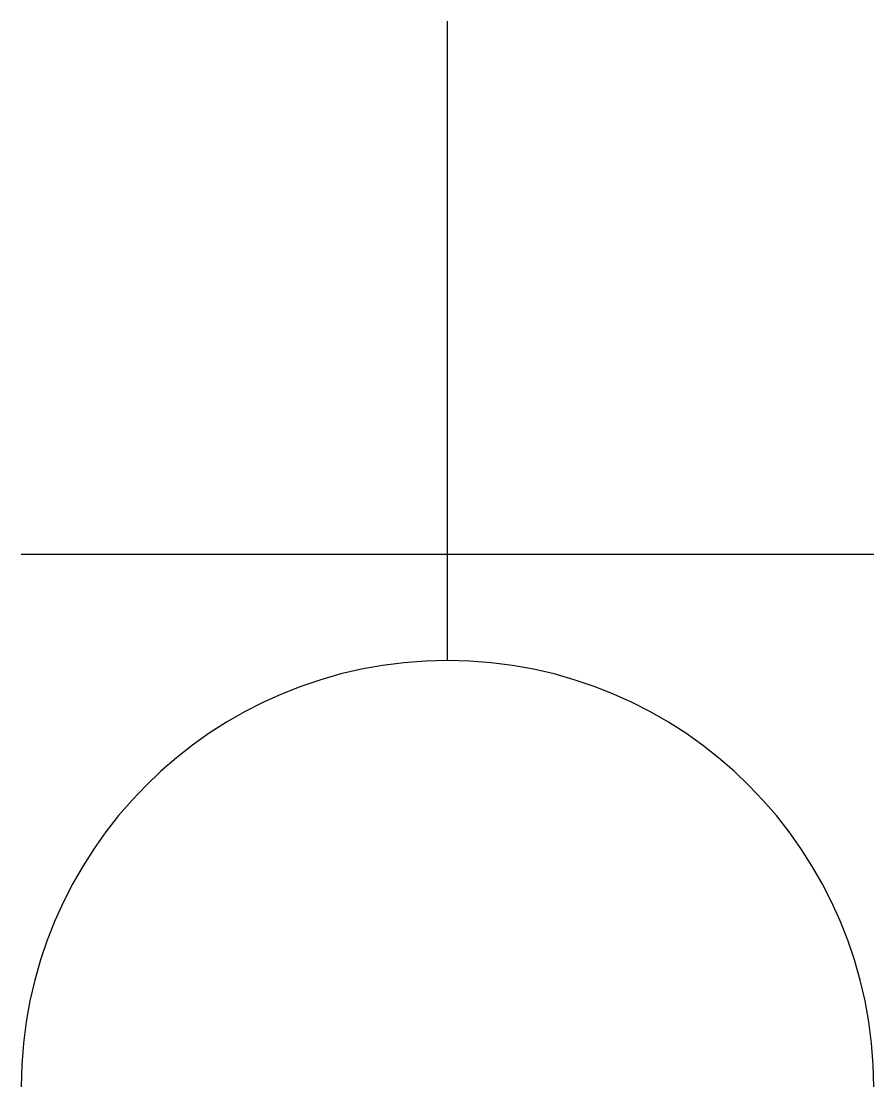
# Model space of a CAD drawing. Extents: x 240 to 260, y 290 to 315.
import ezdxf

# ---------------------------------------------------------------- set-up
doc = ezdxf.new("R2010")
doc.units = 0
doc.header["$LTSCALE"] = 20
doc.header["$MEASUREMENT"] = 0
doc.layers.get('0').update_dxf_attribs({"linetype": 'CONTINUOUS'})

msp = doc.modelspace()

# ---------------------------------------------------------------- linework, layer by layer
for p, q in [((250, 300), (250, 315)), ((240, 302.5), (260, 302.5))]:
    msp.add_line(p, q)
msp.add_arc((250, 290), 10, 0, 180)

doc.saveas('drawing.dxf')
